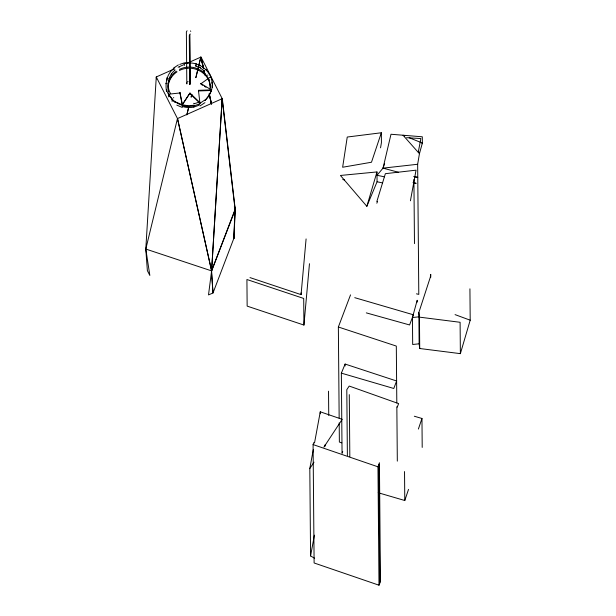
<?xml version="1.0" encoding="UTF-8"?>
<svg xmlns="http://www.w3.org/2000/svg" width="616" height="616" viewBox="0 0 616 616"><rect width="100%" height="100%" fill="white"/><g stroke="black" fill="none" stroke-linecap="round" stroke-linejoin="round"><path stroke-width="0.92" d="M234.881 209.971L233.918 238.192L212.997 292.985L208.508 294.918L211.604 270.886L222.199 98.837M233.949 238.238L235.081 209.579L234.072 238.423M156.472 78.933L156.272 76.954L177.47 118.541L145.799 249.049L149.842 275.444L147.37 270.647L145.799 249.049L156.272 76.954L173.751 69.177M222.106 98.729L211.604 270.886L212.997 292.985L211.411 271.433L235.073 209.425L222.106 98.729L177.539 118.565L211.604 270.886L145.799 249.049M250.004 277.593L301.062 294.625L306.09 238.931M303.934 325.063L303.703 298.452L246.916 279.51L247.147 306.113L303.934 325.063L309.471 263.71M324.855 446.585L325.14 444.69M234.388 214.168L235.081 209.579M380.549 147.84L381.427 142.635L381.343 132.763L347.247 137.037L342.642 167.244L371.486 162.239L381.343 132.763M416.462 293.832L418.795 294.386L417.656 164.272L419.442 153.707L422.36 143.066L422.307 136.798L390.998 134.25L383.029 168.137L377.007 175.291L384.469 176.831M166.528 91.561C165.003 82.867 166.967 72.888 174.821 67.768M186.871 83.945L186.918 82.814M189.42 84.554L190.352 83.507M211.334 91.029L211.327 89.874L198.437 90.329L198.444 90.952L211.334 90.498L208.793 95.634L204.92 100.524C209.317 96.496 212.15 90.914 212.358 84.916M314.637 558.273L310.572 555.94L309.81 468.514L313.298 449.611M314.514 442.996L320.274 411.811L342.203 419.334L323.916 447.093M310.572 555.94L314.406 535.15M410.418 200.808L416.039 170.17L385.37 173.674L376.807 201.648M188.627 107.461L186.817 114.922L188.65 107.469M422.099 143.736L422.36 142.781M430.761 277.238L430.73 274.382L430.299 277.277L418.865 312.435L419.134 343.797L412.682 344.498L412.443 317.533L417.178 300.285L417.194 302.148M419.134 343.797L419.719 348.51L460.368 353.646L470.2 320.197L469.923 288.835M366.851 206.314L376.977 171.941L340.425 175.46L366.851 206.314L377.061 181.774L376.977 171.941M378.994 585.2L377.962 466.812L379.418 462.747L380.449 581.142L378.994 585.2L314.114 562.97L313.082 444.575L313.921 442.45M418.387 429.059L421.96 418.464L414.314 416.231M378.216 492.738L404.781 500.508L408.531 489.381M398.575 172.303L383.029 168.137L384.615 163.702M339.162 418.095L338.361 327.004L350.527 294.872M397.212 407.199L398.644 403.611L349.21 386.047L346.8 389.682L347.378 455.563M341.356 373.142L345.114 364.056L396.619 380.996L393.786 388.48L341.356 373.142L342.057 453.276L342.735 451.628M376.823 203.211L377.57 201.494M309.81 468.514L313.991 462.169M194.271 105.221L188.234 105.744L182.259 104.789L189.974 93.062L199.954 102.641L199.961 103.257L204.912 99.992M176.761 102.425L182.259 104.789L189.974 93.062M189.797 34.334L190.298 34.011M178.355 64.903L173.404 68.176L173.404 68.707M187.564 81.859L188.065 81.528M199.984 105.937L204.935 102.664M178.124 67.236L184.238 64.511M187.734 62.955L200.839 57.119L203.349 68.338M179.741 64.426L184.045 62.94L189.22 62.493M194.279 105.752L199.961 103.788M182.929 106.676A21.075 19.674 -0.5 0 0 193.832 107.069L198.999 105.282L198.983 104.166M383.029 168.137L417.656 164.272M168.599 93.57L168.599 94.194L179.941 92.962L179.934 92.338L182.259 104.166M412.443 317.533L418.903 316.832M184.045 63.471L189.22 63.024M406.522 137.691L420.859 138.561L418.387 151.544L419.573 152.93M418.865 312.435L419.442 317.14L460.098 322.284L460.368 353.646M190.082 62.947C201.909 63.225 212.867 73.289 212.366 85.447M166.513 89.412C168.992 99.153 178.371 105.883 188.242 106.275M413.359 182.775L416.154 183.352L413.043 182.613M377.061 181.774L382.659 182.929M342.75 179.564L344.536 179.934M413.89 176.53L417.771 177.454L414.114 176.469M366.304 312.874L409.586 324.955L413.428 314.799L354.747 297.674M338.361 327.004L396.311 346.069L396.812 402.941M341.788 442.865L339.37 442.065L339.2 422.892M313.082 444.575L377.962 466.812M455.055 314.614L470.2 320.197M404.789 135.944L403.033 135.227L419.442 153.707M409.186 137.722L422.36 143.066M195.418 65.82L199.261 67.467M176.784 105.097L182.282 107.469L182.267 105.321M211.327 89.874L200.585 83.368L200.593 83.992L210.787 76.7L210.795 77.231M201.355 84.454L202.895 85.385M204.427 86.317L205.96 87.241M200.416 67.96L204.643 71.248L204.643 70.717M189.974 93.678L199.961 103.257L198.437 90.329M190.429 30.915L190.775 31.385M168.599 94.194L172.103 98.806M201.009 57.249L203.526 68.468M203.95 70.34L204.997 75.013M211.511 103.996L209.201 93.709L211.596 104.027M203.642 68.507L201.124 57.288L222.322 98.876L235.266 209.64L211.604 270.886L177.47 118.541M204.058 70.378L205.105 75.052M203.773 70.209L204.612 73.943M209.217 94.51L211.311 103.85M234.35 206.668L234.973 209.471M179.941 92.962L182.259 104.789M211.827 81.959L212.012 83.838M212.197 85.716L212.381 87.595M421.96 418.464L422.206 447.416M419.442 317.14L419.719 348.51M413.913 179.402L414.476 243.62M404.535 471.556L404.781 500.508M396.843 406.752L397.32 461.13M378.801 464.68L379.833 583.075M349.28 394.64L349.826 456.702M345.114 364.056L345.137 365.966M328.528 391.191L328.744 415.469M320.274 411.811L320.289 413.729M301.047 292.9L301.062 294.625M211.804 79.279L211.812 79.811M210.218 84.839L210.218 85.308M209.71 73.974L209.717 74.505M209.717 79.726L209.717 80.196M207.815 74.906L207.815 75.375M206.214 69.354L206.221 69.885M200.408 67.437L200.416 67.899M200.146 65.134L200.154 65.666M199.261 66.936L199.261 67.406M198.96 101.486L198.968 101.956M196.05 63.371L196.073 66.051M195.418 65.288L195.418 65.758M193.801 103.272L193.801 103.742A21.075 19.674 -0.5 0 0 198.968 102.017M193.832 107.069L193.824 105.944A21.075 19.674 -0.5 0 1 182.921 105.552M189.874 34.758L190.298 83.791M189.543 35.251L189.967 84.284M189.281 35.42L189.713 84.454M186.81 83.376L186.371 32.317A2.341 2.187 -0.5 0 1 187.118 30.8M184.515 64.896L184.515 65.365M179.348 66.674L179.356 67.144M174.859 69.647L174.859 70.109M173.674 97.451L173.681 97.921M172.103 99.338L172.126 101.486M171.34 73.597L171.34 74.066M170.501 93.255L170.509 93.724A21.075 19.674 -0.5 0 1 174.859 70.178M169.03 78.263L169.038 78.733M168.599 88.442L168.599 88.904M168.607 94.725L168.63 96.866M168.099 83.322L168.099 83.791M166.982 77.67L167.005 80.342M165.958 83.245L165.958 83.776M176.422 102.433A21.075 19.674 -0.5 0 1 174.998 101.332M168.622 91.114A21.075 19.674 -0.5 0 1 176.284 71.21M179.379 69.354A21.075 19.674 -0.5 0 1 189.104 67.082M190.021 67.098A21.075 19.674 -0.5 0 1 195.441 67.96L200.439 70.109A21.075 19.674 -0.5 0 1 210.241 87.518M175.006 102.449A21.075 19.674 -0.5 0 1 171.972 99.245M168.63 92.238A21.075 19.674 -0.5 0 1 177.031 71.818M179.387 70.47A21.075 19.674 -0.5 0 1 189.112 68.199M190.028 68.214A21.075 19.674 -0.5 0 1 195.449 69.084L200.446 71.233A21.075 19.674 -0.5 0 1 210.249 88.635M191.792 94.41L191.114 97.205L191.815 94.417M200.839 57.119L195.865 77.631L200.839 57.119M235.266 209.64L234.419 205.898L235.266 209.64"/></g></svg>
